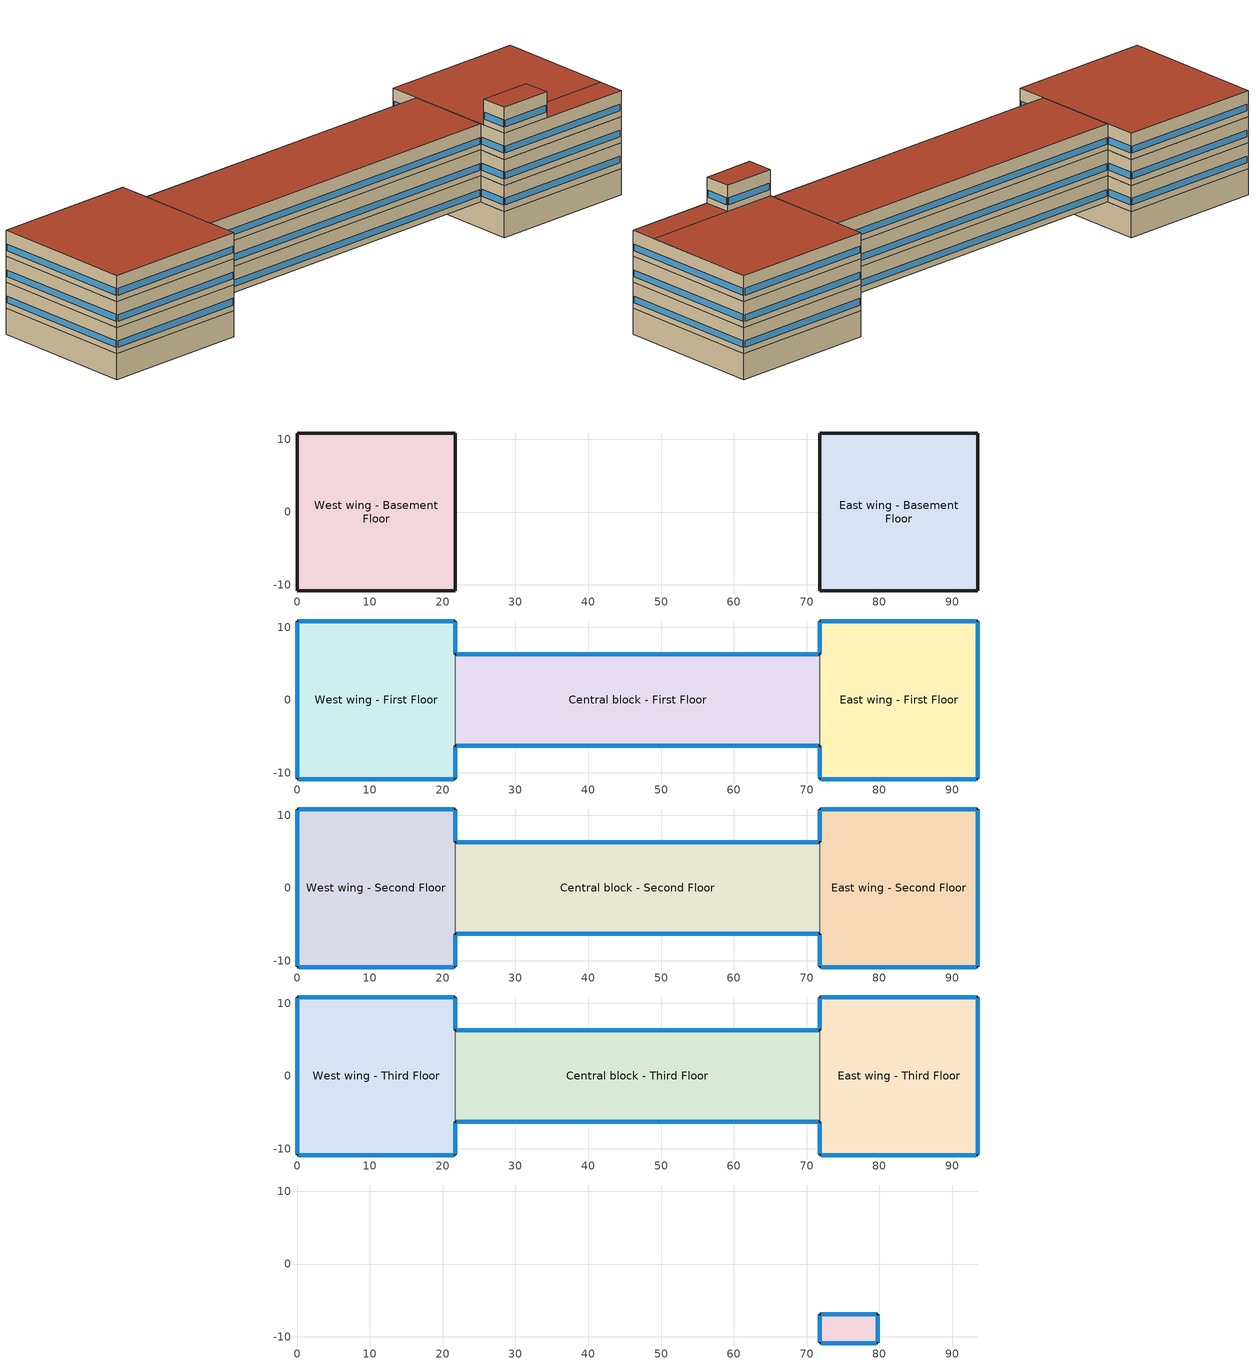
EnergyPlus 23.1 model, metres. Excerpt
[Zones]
East wing - Basement Floor
 floor ground (constr-default-undergroundslab): 71.83,10.85 93.54,10.85 93.54,-10.85 71.83,-10.85 z-3.8
 wall ground (constr-default-undergroundwall): 71.83,-10.85 93.54,-10.85 93.54,10.85 71.83,10.85 71.83,-10.85 z-3.8:0
West wing - Basement Floor
 floor ground (constr-default-undergroundslab): 0,10.85 21.71,10.85 21.71,-10.85 0,-10.85 z-3.8
 wall ground (constr-default-undergroundwall): 0,-10.85 21.71,-10.85 21.71,10.85 0,10.85 0,-10.85 z-3.8:0
Central block - First Floor
 floor ground (constr-default-slabongrade): 21.71,6.27 71.83,6.27 71.83,-6.27 21.71,-6.27 z0
 wall outside (constr-default-exteriorwall): 21.71,-6.27 71.83,-6.27 / 71.83,6.27 21.71,6.27 z0:3.8
 wall to East wing - First Floor (Air Boundary): 71.83,-6.27 71.83,6.27 z0:3.8
 wall to West wing - First Floor (Air Boundary): 21.71,6.27 21.71,-6.27 z0:3.8
 window (Repair Glazing Construction): 21.91,-6.27 71.64,-6.27 / 71.64,6.27 21.91,6.27 z0.9:1.86
East wing - First Floor
 floor to East wing - Basement Floor (constr-default-interiorfloor): 71.83,10.85 93.54,10.85 93.54,-10.85 71.83,-10.85 z0
 wall outside (constr-default-exteriorwall): 71.83,-6.27 71.83,-10.85 93.54,-10.85 93.54,10.85 71.83,10.85 71.83,6.27 z0:3.8
 window (Repair Glazing Construction): 72.03,-10.85 93.34,-10.85 / 93.54,-10.65 93.54,10.65 / 93.34,10.85 72.03,10.85 z0.9:1.87; 71.83,10.65 71.83,6.47 / 71.83,-6.47 71.83,-10.65 z0.9:1.94
West wing - First Floor
 floor to West wing - Basement Floor (constr-default-interiorfloor): 0,10.85 21.71,10.85 21.71,-10.85 0,-10.85 z0
 wall outside (constr-default-exteriorwall): 21.71,6.27 21.71,10.85 0,10.85 0,-10.85 21.71,-10.85 21.71,-6.27 z0:3.8
 window (Repair Glazing Construction): 0.2,-10.85 21.51,-10.85 / 21.51,10.85 0.2,10.85 / 0,10.65 0,-10.65 z0.9:1.87; 21.71,-10.65 21.71,-6.47 / 21.71,6.47 21.71,10.65 z0.9:1.94
Central block - Second Floor
 floor to Central block - First Floor (constr-default-interiorfloor): 21.71,6.27 71.83,6.27 71.83,-6.27 21.71,-6.27 z3.8
 wall outside (constr-default-exteriorwall): 21.71,-6.27 71.83,-6.27 / 71.83,6.27 21.71,6.27 z3.8:7.6
 wall to East wing - Second Floor (Air Boundary): 71.83,-6.27 71.83,6.27 z3.8:7.6
 wall to West wing - Second Floor (Air Boundary): 21.71,6.27 21.71,-6.27 z3.8:7.6
 window (Repair Glazing Construction): 21.91,-6.27 71.64,-6.27 / 71.64,6.27 21.91,6.27 z4.7:5.66
East wing - Second Floor
 floor to East wing - First Floor (constr-default-interiorfloor): 71.83,10.85 93.54,10.85 93.54,-10.85 71.83,-10.85 z3.8
 wall outside (constr-default-exteriorwall): 71.83,-6.27 71.83,-10.85 93.54,-10.85 93.54,10.85 71.83,10.85 71.83,6.27 z3.8:7.6
 window (Repair Glazing Construction): 72.03,-10.85 93.34,-10.85 / 93.54,-10.65 93.54,10.65 / 93.34,10.85 72.03,10.85 z4.7:5.67; 71.83,10.65 71.83,6.47 / 71.83,-6.47 71.83,-10.65 z4.7:5.74
West wing - Second Floor
 floor to West wing - First Floor (constr-default-interiorfloor): 0,10.85 21.71,10.85 21.71,-10.85 0,-10.85 z3.8
 wall outside (constr-default-exteriorwall): 21.71,6.27 21.71,10.85 0,10.85 0,-10.85 21.71,-10.85 21.71,-6.27 z3.8:7.6
 window (Repair Glazing Construction): 0.2,-10.85 21.51,-10.85 / 21.51,10.85 0.2,10.85 / 0,10.65 0,-10.65 z4.7:5.67; 21.71,-10.65 21.71,-6.47 / 21.71,6.47 21.71,10.65 z4.7:5.74
East wing - Third Floor
 floor to East wing - Second Floor (constr-default-interiorfloor): 71.83,10.85 93.54,10.85 93.54,-10.85 71.83,-10.85 z7.6
 wall outside (constr-default-exteriorwall): 71.83,-6.27 71.83,-10.85 93.54,-10.85 93.54,10.85 71.83,10.85 71.83,6.27 z7.6:11.4
 wall to Central block - Third Floor (Air Boundary): 71.83,6.27 71.83,-6.27 z7.6:11.4
 window (Repair Glazing Construction): 72.03,-10.85 93.34,-10.85 / 93.54,-10.65 93.54,10.65 / 93.34,10.85 72.03,10.85 z8.5:9.47; 71.83,10.65 71.83,6.47 / 71.83,-6.47 71.83,-10.65 z8.5:9.54
 roof outside (constr-default-roof): 79.76,-10.85 93.54,-10.85 93.54,-6.89 79.76,-6.89 z11.4; 71.83,-6.89 93.54,-6.89 93.54,10.85 71.83,10.85 z11.4
Central block - Third Floor
 floor to Central block - Second Floor (constr-default-interiorfloor): 21.71,6.27 71.83,6.27 71.83,-6.27 21.71,-6.27 z7.6
 wall outside (constr-default-exteriorwall): 21.71,-6.27 71.83,-6.27 / 71.83,6.27 21.71,6.27 z7.6:11.4
 wall to West wing - Third Floor (Air Boundary): 21.71,6.27 21.71,-6.27 z7.6:11.4
 window (Repair Glazing Construction): 21.91,-6.27 71.64,-6.27 / 71.64,6.27 21.91,6.27 z8.5:9.46
 roof outside (constr-default-roof): 21.71,-6.27 71.83,-6.27 71.83,6.27 21.71,6.27 z11.4
West wing - Third Floor
 floor to West wing - Second Floor (constr-default-interiorfloor): 0,10.85 21.71,10.85 21.71,-10.85 0,-10.85 z7.6
 wall outside (constr-default-exteriorwall): 21.71,6.27 21.71,10.85 0,10.85 0,-10.85 21.71,-10.85 21.71,-6.27 z7.6:11.4
 window (Repair Glazing Construction): 0.2,-10.85 21.51,-10.85 / 21.51,10.85 0.2,10.85 / 0,10.65 0,-10.65 z8.5:9.47; 21.71,-10.65 21.71,-6.47 / 21.71,6.47 21.71,10.65 z8.5:9.54
 roof outside (constr-default-roof): 0,-10.85 21.71,-10.85 21.71,10.85 0,10.85 z11.4
Fourth Floor - Whole Floor
 floor to East wing - Third Floor (constr-default-interiorfloor): 71.83,-6.89 79.76,-6.89 79.76,-10.85 71.83,-10.85 z11.4
 wall outside (constr-default-exteriorwall): 71.83,-10.85 79.76,-10.85 79.76,-6.89 71.83,-6.89 71.83,-10.85 z11.4:15.2
 window (Repair Glazing Construction): 72.03,-10.85 79.56,-10.85 / 79.56,-6.89 72.03,-6.89 z12.3:13.3; 79.76,-10.65 79.76,-7.09 / 71.83,-7.09 71.83,-10.65 z12.3:13.36
 roof outside (constr-default-roof): 71.83,-10.85 79.76,-10.85 79.76,-6.89 71.83,-6.89 z15.2
[Building]
Civil Engineering (Building 72): 90
[Site:Location]
Tucson Arizona: 32.22174, -110.926, -7, 758
[Site:GroundTemperature:BuildingSurface]
18, 18, 18, 18, 18, 18, 18, 18, 18, 18, 18, 18
[SizingPeriod:DesignDay]
Tucson-Davis-Monthan.AFB Ann Clg .4% Condns DB=>MWB: 6, 21, SummerDesignDay, 40.8, 16.9, DefaultMultipliers, , WetBulb, 18.6, , , , 6, 91810, 4.6, 310, No, No, No, ASHRAETau2017, , , 0.357, 2.321
Tucson-Davis-Monthan.AFB Ann Htg 99.6% Condns DB: 12, 21, WinterDesignDay, 0.1, 0, DefaultMultipliers, , WetBulb, 0.1, , , , , 91810, 2.4, 140, No, No, No, ASHRAEClearSky, , , , , 0
[Material]
mat-lib-f16-acoustic-tile: MediumSmooth, 0.0191, 0.06, 368, 590
mat-lib-m14a-100mm-heavyweight-concrete; mat-default-m14a-100mm-heavyweight-concrete: MediumRough, 0.1016, 1.95, 2240, 900
mat-default-f13-built-up-roofing: Rough, 0.0095, 0.16, 1120, 1460
mat-default-i01-25mm-insulation-board: MediumRough, 0.0254, 0.03, 43, 1210
mat-default-m01-100mm-brick: MediumRough, 0.1016, 0.89, 1920, 790
mat-default-g01a-19mm-gypsum-board: MediumSmooth, 0.019, 0.16, 800, 1090
mat-default-m14-150mm-heavyweight-concrete: MediumRough, 0.1524, 1.95, 2240, 900
mat-default-m15-200mm-heavyweight-concrete: MediumRough, 0.2032, 1.95, 2240, 900
[Material:NoMass]
mat-lib-f05-ceiling-air-space-resistance: MediumRough, 0.18
mat-default-f04-wall-air-space-resistance: MediumRough, 0.15
[Construction]
constr-default-interiorfloor: mat-lib-f16-acoustic-tile, mat-lib-f05-ceiling-air-space-resistance, mat-lib-m14a-100mm-heavyweight-concrete
constr-default-roof: mat-default-f13-built-up-roofing, mat-default-i01-25mm-insulation-board, mat-default-m14a-100mm-heavyweight-concrete
constr-default-exteriorwall: mat-default-m01-100mm-brick, mat-default-f04-wall-air-space-resistance, mat-default-g01a-19mm-gypsum-board
constr-default-slabongrade; constr-default-undergroundslab: mat-default-m14-150mm-heavyweight-concrete
constr-default-undergroundwall: mat-default-m15-200mm-heavyweight-concrete, mat-default-g01a-19mm-gypsum-board
Repair Glazing Construction: Repair Glazing
[Construction:AirBoundary]
Air Boundary: None
[WindowMaterial:SimpleGlazingSystem]
Repair Glazing: 5, 0.6, 0.7
[Zone]
West wing - Basement Floor; West wing - First Floor; West wing - Second Floor; West wing - Third Floor; East wing - Basement Floor; East wing - First Floor; East wing - Second Floor; East wing - Third Floor: , , , , , , , 1790.43, 471.165
Central block - First Floor; Central block - Second Floor; Central block - Third Floor: , , , , , , , 2387.24, 628.22
Fourth Floor - Whole Floor: , , , , , , , 119.362, 31.411
[ZoneInfiltration:DesignFlowRate]
West wing - First Floor Infiltration: West wing - First Floor, Always On, Flow/ExteriorArea, , , 0.00056896
West wing - Second Floor Infiltration: West wing - Second Floor, Always On, Flow/ExteriorArea, , , 0.00056896
West wing - Third Floor Infiltration: West wing - Third Floor, Always On, Flow/ExteriorArea, , , 0.00056896
Central block - First Floor Infiltration: Central block - First Floor, Always On, Flow/ExteriorArea, , , 0.00056896
Central block - Second Floor Infiltration: Central block - Second Floor, Always On, Flow/ExteriorArea, , , 0.00056896
Central block - Third Floor Infiltration: Central block - Third Floor, Always On, Flow/ExteriorArea, , , 0.00056896
East wing - First Floor Infiltration: East wing - First Floor, Always On, Flow/ExteriorArea, , , 0.00056896
East wing - Second Floor Infiltration: East wing - Second Floor, Always On, Flow/ExteriorArea, , , 0.00056896
East wing - Third Floor Infiltration: East wing - Third Floor, Always On, Flow/ExteriorArea, , , 0.00056896
Fourth Floor - Whole Floor Infiltration: Fourth Floor - Whole Floor, Always On, Flow/ExteriorArea, , , 0.00056896
[ZoneControl:Thermostat]
West wing - Basement Floor Thermostat: West wing - Basement Floor, Control Type DualSetpoint, ThermostatSetpoint:DualSetpoint, West wing - Basement Floor Setpoints
West wing - First Floor Thermostat: West wing - First Floor, Control Type DualSetpoint, ThermostatSetpoint:DualSetpoint, West wing - First Floor Setpoints
West wing - Second Floor Thermostat: West wing - Second Floor, Control Type DualSetpoint, ThermostatSetpoint:DualSetpoint, West wing - Second Floor Setpoints
West wing - Third Floor Thermostat: West wing - Third Floor, Control Type DualSetpoint, ThermostatSetpoint:DualSetpoint, West wing - Third Floor Setpoints
Central block - First Floor Thermostat: Central block - First Floor, Control Type DualSetpoint, ThermostatSetpoint:DualSetpoint, Central block - First Floor Setpoints
Central block - Second Floor Thermostat: Central block - Second Floor, Control Type DualSetpoint, ThermostatSetpoint:DualSetpoint, Central block - Second Floor Setpoints
Central block - Third Floor Thermostat: Central block - Third Floor, Control Type DualSetpoint, ThermostatSetpoint:DualSetpoint, Central block - Third Floor Setpoints
East wing - Basement Floor Thermostat: East wing - Basement Floor, Control Type DualSetpoint, ThermostatSetpoint:DualSetpoint, East wing - Basement Floor Setpoints
East wing - First Floor Thermostat: East wing - First Floor, Control Type DualSetpoint, ThermostatSetpoint:DualSetpoint, East wing - First Floor Setpoints
East wing - Second Floor Thermostat: East wing - Second Floor, Control Type DualSetpoint, ThermostatSetpoint:DualSetpoint, East wing - Second Floor Setpoints
East wing - Third Floor Thermostat: East wing - Third Floor, Control Type DualSetpoint, ThermostatSetpoint:DualSetpoint, East wing - Third Floor Setpoints
Fourth Floor - Whole Floor Thermostat: Fourth Floor - Whole Floor, Control Type DualSetpoint, ThermostatSetpoint:DualSetpoint, Fourth Floor - Whole Floor Setpoints
[ZoneHVAC:IdealLoadsAirSystem]
West wing - Basement Floor Ideal Loads: , West wing - Basement Floor Zone Inlet Node, , , , , , , , , , , , , , , , , , West wing - Basement Floor OA, West wing - Basement Floor Ideal OA Node
West wing - First Floor Ideal Loads: , West wing - First Floor Zone Inlet Node, , , , , , , , , , , , , , , , , , West wing - First Floor OA, West wing - First Floor Ideal OA Node
West wing - Second Floor Ideal Loads: , West wing - Second Floor Zone Inlet Node, , , , , , , , , , , , , , , , , , West wing - Second Floor OA, West wing - Second Floor Ideal OA Node
West wing - Third Floor Ideal Loads: , West wing - Third Floor Zone Inlet Node, , , , , , , , , , , , , , , , , , West wing - Third Floor OA, West wing - Third Floor Ideal OA Node
Central block - First Floor Ideal Loads: , Central block - First Floor Zone Inlet Node, , , , , , , , , , , , , , , , , , Central block - First Floor OA, Central block - First Floor Ideal OA Node
Central block - Second Floor Ideal Loads: , Central block - Second Floor Zone Inlet Node, , , , , , , , , , , , , , , , , , Central block - Second Floor OA, Central block - Second Floor Ideal OA Node
Central block - Third Floor Ideal Loads: , Central block - Third Floor Zone Inlet Node, , , , , , , , , , , , , , , , , , Central block - Third Floor OA, Central block - Third Floor Ideal OA Node
East wing - Basement Floor Ideal Loads: , East wing - Basement Floor Zone Inlet Node, , , , , , , , , , , , , , , , , , East wing - Basement Floor OA, East wing - Basement Floor Ideal OA Node
East wing - First Floor Ideal Loads: , East wing - First Floor Zone Inlet Node, , , , , , , , , , , , , , , , , , East wing - First Floor OA, East wing - First Floor Ideal OA Node
East wing - Second Floor Ideal Loads: , East wing - Second Floor Zone Inlet Node, , , , , , , , , , , , , , , , , , East wing - Second Floor OA, East wing - Second Floor Ideal OA Node
East wing - Third Floor Ideal Loads: , East wing - Third Floor Zone Inlet Node, , , , , , , , , , , , , , , , , , East wing - Third Floor OA, East wing - Third Floor Ideal OA Node
Fourth Floor - Whole Floor Ideal Loads: , Fourth Floor - Whole Floor Zone Inlet Node, , , , , , , , , , , , , , , , , , Fourth Floor - Whole Floor OA, Fourth Floor - Whole Floor Ideal OA Node
[Zone equipment]
West wing - Basement Floor: West wing - Basement Floor Ideal Loads
West wing - First Floor: West wing - First Floor Ideal Loads
West wing - Second Floor: West wing - Second Floor Ideal Loads
West wing - Third Floor: West wing - Third Floor Ideal Loads
Central block - First Floor: Central block - First Floor Ideal Loads
Central block - Second Floor: Central block - Second Floor Ideal Loads
Central block - Third Floor: Central block - Third Floor Ideal Loads
East wing - Basement Floor: East wing - Basement Floor Ideal Loads
East wing - First Floor: East wing - First Floor Ideal Loads
East wing - Second Floor: East wing - Second Floor Ideal Loads
East wing - Third Floor: East wing - Third Floor Ideal Loads
Fourth Floor - Whole Floor: Fourth Floor - Whole Floor Ideal Loads
[People]
West wing - Basement Floor People: West wing - Basement Floor, sch-lib-school-occupancy, People, 47.81768, , , , , Activity 120 W
West wing - First Floor People: West wing - First Floor, sch-lib-school-occupancy, People, 47.81768, , , , , Activity 120 W
West wing - Second Floor People: West wing - Second Floor, sch-lib-school-occupancy, People, 47.81768, , , , , Activity 120 W
West wing - Third Floor People: West wing - Third Floor, sch-lib-school-occupancy, People, 47.81768, , , , , Activity 120 W
Central block - First Floor People: Central block - First Floor, sch-lib-school-occupancy, People, 63.7569, , , , , Activity 120 W
Central block - Second Floor People: Central block - Second Floor, sch-lib-school-occupancy, People, 63.7569, , , , , Activity 120 W
Central block - Third Floor People: Central block - Third Floor, sch-lib-school-occupancy, People, 63.7569, , , , , Activity 120 W
East wing - Basement Floor People: East wing - Basement Floor, sch-lib-school-occupancy, People, 47.81768, , , , , Activity 120 W
East wing - First Floor People: East wing - First Floor, sch-lib-school-occupancy, People, 47.81768, , , , , Activity 120 W
East wing - Second Floor People: East wing - Second Floor, sch-lib-school-occupancy, People, 47.81768, , , , , Activity 120 W
East wing - Third Floor People: East wing - Third Floor, sch-lib-school-occupancy, People, 47.81768, , , , , Activity 120 W
Fourth Floor - Whole Floor People: Fourth Floor - Whole Floor, sch-lib-school-occupancy, People, 3.187845, , , , , Activity 120 W
[Lights]
West wing - Basement Floor Lights: West wing - Basement Floor, sch-lib-school-lighting, Watts/Area, , 7.642376
West wing - First Floor Lights: West wing - First Floor, sch-lib-school-lighting, Watts/Area, , 7.642376
West wing - Second Floor Lights: West wing - Second Floor, sch-lib-school-lighting, Watts/Area, , 7.642376
West wing - Third Floor Lights: West wing - Third Floor, sch-lib-school-lighting, Watts/Area, , 7.642376
Central block - First Floor Lights: Central block - First Floor, sch-lib-school-lighting, Watts/Area, , 7.642376
Central block - Second Floor Lights: Central block - Second Floor, sch-lib-school-lighting, Watts/Area, , 7.642376
Central block - Third Floor Lights: Central block - Third Floor, sch-lib-school-lighting, Watts/Area, , 7.642376
East wing - Basement Floor Lights: East wing - Basement Floor, sch-lib-school-lighting, Watts/Area, , 7.642376
East wing - First Floor Lights: East wing - First Floor, sch-lib-school-lighting, Watts/Area, , 7.642376
East wing - Second Floor Lights: East wing - Second Floor, sch-lib-school-lighting, Watts/Area, , 7.642376
East wing - Third Floor Lights: East wing - Third Floor, sch-lib-school-lighting, Watts/Area, , 7.642376
Fourth Floor - Whole Floor Lights: Fourth Floor - Whole Floor, sch-lib-school-lighting, Watts/Area, , 7.642376
[ElectricEquipment]
West wing - Basement Floor Equipment: West wing - Basement Floor, sch-lib-school-occupancy, Watts/Area, , 6.78
West wing - First Floor Equipment: West wing - First Floor, sch-lib-school-occupancy, Watts/Area, , 6.78
West wing - Second Floor Equipment: West wing - Second Floor, sch-lib-school-occupancy, Watts/Area, , 6.78
West wing - Third Floor Equipment: West wing - Third Floor, sch-lib-school-occupancy, Watts/Area, , 6.78
Central block - First Floor Equipment: Central block - First Floor, sch-lib-school-occupancy, Watts/Area, , 6.78
Central block - Second Floor Equipment: Central block - Second Floor, sch-lib-school-occupancy, Watts/Area, , 6.78
Central block - Third Floor Equipment: Central block - Third Floor, sch-lib-school-occupancy, Watts/Area, , 6.78
East wing - Basement Floor Equipment: East wing - Basement Floor, sch-lib-school-occupancy, Watts/Area, , 6.78
East wing - First Floor Equipment: East wing - First Floor, sch-lib-school-occupancy, Watts/Area, , 6.78
East wing - Second Floor Equipment: East wing - Second Floor, sch-lib-school-occupancy, Watts/Area, , 6.78
East wing - Third Floor Equipment: East wing - Third Floor, sch-lib-school-occupancy, Watts/Area, , 6.78
Fourth Floor - Whole Floor Equipment: Fourth Floor - Whole Floor, sch-lib-school-occupancy, Watts/Area, , 6.78
[DesignSpecification:OutdoorAir]
West wing - Basement Floor OA; West wing - First Floor OA; West wing - Second Floor OA; West wing - Third Floor OA; Central block - First Floor OA; Central block - Second Floor OA; Central block - Third Floor OA; East wing - Basement Floor OA; East wing - First Floor OA; East wing - Second Floor OA; East wing - Third Floor OA; Fourth Floor - Whole Floor OA: Flow/Area, , 0.001879
[ThermostatSetpoint:DualSetpoint]
West wing - Basement Floor Setpoints; West wing - First Floor Setpoints; West wing - Second Floor Setpoints; West wing - Third Floor Setpoints; Central block - First Floor Setpoints; Central block - Second Floor Setpoints; Central block - Third Floor Setpoints; East wing - Basement Floor Setpoints; East wing - First Floor Setpoints; East wing - Second Floor Setpoints; East wing - Third Floor Setpoints; Fourth Floor - Whole Floor Setpoints: sch-sp-heating-1, sch-sp-cooling-1
[Schedule:Compact]
sch-sp-heating-1: Temperature, Through: 12/31, For: Monday Tuesday Wednesday Thursday Friday, Until: 06:00, 15.6, Until: 07:00, 17.8, Until: 08:00, 20, Until: 21:00, 21, Until: 24:00, 15.6, For: Saturday Sunday Holiday SummerDesignDay, Until: 24:00, 15.6, For: WinterDesignDay, Until: 24:00, 21, For: AllOtherDays, Until: 24:00, 15.6
sch-sp-cooling-1: Temperature, Through: 12/31, For: Monday Tuesday Wednesday Thursday Friday, Until: 06:00, 26.7, Until: 07:00, 25.6, Until: 08:00, 25, Until: 21:00, 24, Until: 24:00, 26.7, For: Saturday Sunday Holiday WinterDesignDay, Until: 24:00, 26.7, For: SummerDesignDay, Until: 24:00, 24, For: AllOtherDays, Until: 24:00, 26.7
sch-lib-school-occupancy: Fraction, Through: 12/31, For: Monday Tuesday Wednesday Thursday Friday SummerDesignDay, Until: 07:00, 0, Until: 08:00, 0.05, Until: 09:00, 0.75, Until: 11:00, 0.9, Until: 15:00, 0.8, Until: 16:00, 0.45, Until: 17:00, 0.15, Until: 18:00, 0.05, Until: 19:00, 0.15, Until: 21:00, 0.2, Until: 22:00, 0.1, Until: 24:00, 0, For: Saturday WinterDesignDay, Until: 08:00, 0, Until: 13:00, 0.1, Until: 24:00, 0, For: Sunday Holiday, Until: 24:00, 0, For: AllOtherDays, Until: 24:00, 0
sch-lib-school-lighting: Fraction, Through: 12/31, For: Monday Tuesday Wednesday Thursday Friday SummerDesignDay, Until: 07:00, 0.02, Until: 08:00, 0.3, Until: 09:00, 0.85, Until: 12:00, 0.95, Until: 15:00, 0.8, Until: 16:00, 0.7, Until: 18:00, 0.5, Until: 21:00, 0.35, Until: 22:00, 0.3, Until: 24:00, 0.02, For: Saturday WinterDesignDay, Until: 07:00, 0.02, Until: 08:00, 0.05, Until: 13:00, 0.15, Until: 16:00, 0.05, Until: 24:00, 0.02, For: Sunday Holiday, Until: 08:00, 0.02, Until: 16:00, 0.05, Until: 24:00, 0.02, For: AllOtherDays, Until: 08:00, 0.02, Until: 16:00, 0.05, Until: 24:00, 0.02
Activity 120 W: ActivityLevel, Through: 12/31, For: AllDays, Until: 24:00, 120
Always On: OnOff, Through: 12/31, For: AllDays, Until: 24:00, 1
Control Type DualSetpoint: Control Type, Through: 12/31, For: AllDays, Until: 24:00, 4
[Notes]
IDF written by gbxml2idf 0.5 (M4) (no date here: the same input gives the same text)
gbXML: output7.assembled.gbxml (sha256 a6295270aabcad58b912648c45c050f94f51f7ff89dfc455cc7448316a138337)
notes: output7.pipeline_notes.xml
every object carries its source: stated | derived | assumed | user | reference | EnergyPlus default
source: derived; EnergyPlus 23.1 (the schema in use)
source: derived; sizing only when an HVAC fragment with sizing objects is inserted (zone and system sizing; plant sizing only when it has Sizing:Plant); the weather-file run period is the simulation
source: stated; gbXML: bldg-1; North Axis = CADModelAzimuth of the gbXML; terrain, convergence and warm-up fields are left blank = EnergyPlus defaults
source: EnergyPlus default (schema)
source: derived; the gbXML polygons are counterclockwise seen from outside, in absolute coordinates
source: assumed (notes RunPeriod); no year (typical weather); the start day is a Friday as on 2021-01-01
source: derived (notes Holidays); 2021-01-01
source: derived (notes Holidays); 2021-01-18
source: derived (notes Holidays); 2021-02-15
source: derived (notes Holidays); 2021-05-31
source: derived (notes Holidays); 2021-07-04
source: derived (notes Holidays); 2021-09-06
source: derived (notes Holidays); 2021-10-11
source: derived (notes Holidays); 2021-11-11
source: derived (notes Holidays); 2021-11-25
source: derived (notes Holidays); 2021-12-25
source: stated (gbXML Surface InteriorFloor); gbXML: surf-sp-lab402-L4-floor-1
